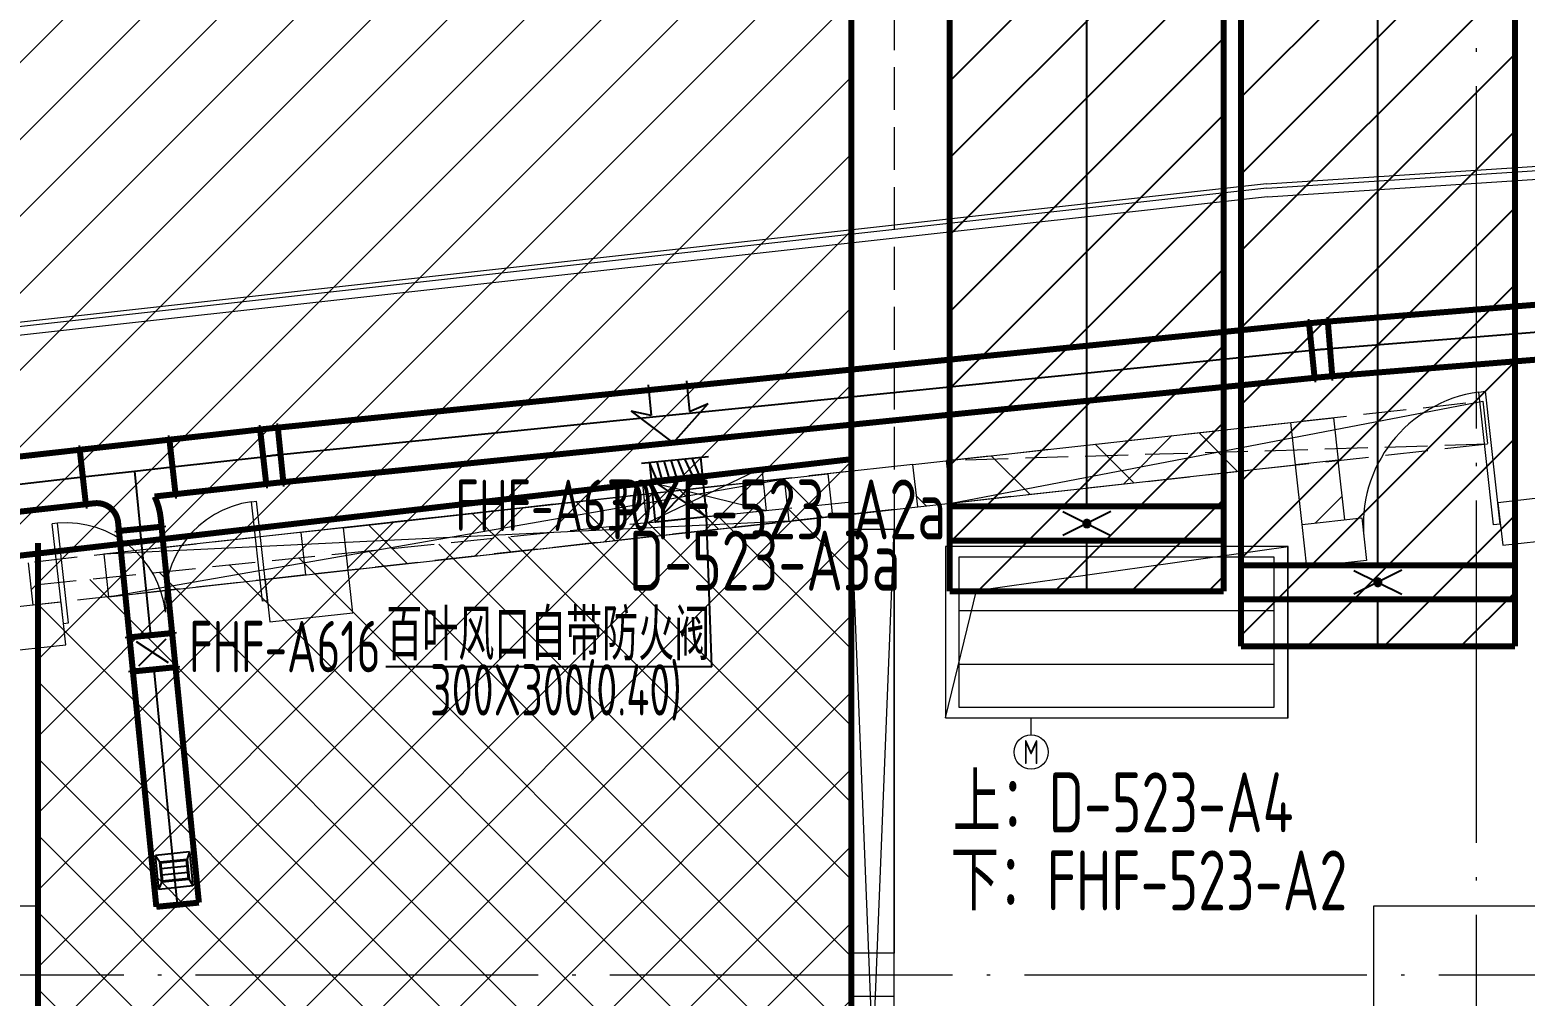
# Model space of a CAD drawing. Extents: x 4 to 13611208, y -605838 to 574722.
# Drawn here: x 13265950 to 13274682, y -9085 to -3443 of the extents above; entities that cross this region are included whole.
import ezdxf
from ezdxf.enums import TextEntityAlignment as Align

# ---------------------------------------------------------------- set-up
doc = ezdxf.new("R2010")
doc.units = 0
doc.header["$LTSCALE"] = 1000
doc.header["$MEASUREMENT"] = 0
for name, pattern in [('CENTER2', [28.575000000000003, 19.05, -3.175, 3.175, -3.175]), ('DASH', [0.35, 0.25, -0.1]), ('DOTE', [2.4200000000000004, 2, -0.2, 0.02, -0.2])]:
    doc.linetypes.add(name, pattern=pattern)
for name, color, linetype in [('DUCT-D-P中心线', 5, 'CENTER2'), ('DUCT-D-P管', 6, 'Continuous'), ('DUCT-D-P管端线', 2, 'Continuous'), ('DUCT-D-P阀门', 7, 'Continuous'), ('DUCT-X-P中心线', 5, 'CENTER2'), ('DUCT-X-P标注', 7, 'Continuous'), ('DUCT-X-P法兰', 2, 'Continuous'), ('DUCT-X-P管', 31, 'Continuous'), ('DUCT-X-P管端线', 2, 'Continuous'), ('DUCT-X-P阀门', 7, 'Continuous'), ('DUCT-X-P风口', 7, 'Continuous'), ('DUCT-X-S标注', 7, 'Continuous'), ('DUCT-X-S风口', 7, 'Continuous'), ('SDF-标注', 7, 'Continuous')]:
    doc.layers.add(name, color=color, linetype=linetype)
for name, color, linetype, lineweight in [('SDF-风管', 3, 'Continuous', 20), ('SDF-风阀', 51, 'Continuous', 5), ('建筑底图', 8, 'Continuous', 13)]:
    doc.layers.add(name, color=color, linetype=linetype, lineweight=lineweight)
doc.styles.add('67', font='gbenor.shx', dxfattribs={"width": 0.7, "bigfont": 'hztxt.shx'})
doc.styles.add('du', font='gbenor.shx', dxfattribs={"width": 0.8, "bigfont": 'hztxt.shx'})
doc.styles.get("Standard").update_dxf_attribs({"font": 'gbenor.shx', "bigfont": 'gbcbig.shx'})
doc.styles.add('晓游', font='gbenor.shx', dxfattribs={"width": 0.8, "bigfont": 'hztxt.shx'})
pattern_1 = [(45, (0, 0), (-336.7596045400932, 336.7596045400933), []), (135, (0, 0), (-336.7596045400933, -336.7596045400932), [])]

# ---------------------------------------------------------------- blocks, each defined once
blk = doc.blocks.new('$DorLib2D$00000001')
for p, q in [((0.45, 0.975), (0.5000000000000002, 0.975)), ((0.45, 0), (0.45, 0.975)), ((0.5, 0), (0.5, 0.975)), ((0.5, 0), (0.45, 0))]:
    blk.add_line(p, q)
at = {"lineweight": 13}
blk.add_arc((0.475, 0), 0.975, 91.46928358135379, 180, dxfattribs=at)
blk = doc.blocks.new('_FZH')
blk.add_lwpolyline([(-0.5, -0.5), (0.5, -0.5), (0.5000000000000001, 0.5), (-0.4999999999999999, 0.5)], close=True)
blk = doc.blocks.new('$DorLib2D$00000002')
for p, q in [((-0.5, -5.684341886080802e-17), (-0.5000000000000007, 0.4875)), ((-0.4750000000000007, 0.4875), (-0.5000000000000007, 0.4875)), ((-0.475, -2.842170943040401e-17), (-0.4750000000000007, 0.4875)), ((0.475, -2.842170943040401e-17), (0.4750000000000007, 0.4875)), ((0.4750000000000007, 0.4875), (0.5000000000000007, 0.4875)), ((0.5, -5.684341886080802e-17), (0.5000000000000007, 0.4875)), ((-0.5, -5.684341886080802e-17), (-0.475, -2.842170943040401e-17)), ((0.5, -5.684341886080802e-17), (0.475, -2.842170943040401e-17))]:
    blk.add_line(p, q)
at = {"lineweight": 13}
for centre, start, end in [((-0.4875, -4.263256414560601e-17), 0, 88.53071641864632), ((0.4875, -4.263256414560601e-17), 91.4692835813537, 180)]:
    blk.add_arc(centre, 0.4875, start, end, dxfattribs=at)
blk = doc.blocks.new('排热风口')
for points in [[(0, 0), (800, 0), (800, 1250), (0, 1250)], [(50, 49), (750, 49), (750, 1199), (50, 1199)]]:
    blk.add_lwpolyline(points, close=True)
for points in [[(300, 1198), (300, 50)], [(550, 1198), (550, 50)]]:
    blk.add_lwpolyline(points)
blk = doc.blocks.new('M')
blk.add_line((0, -100), (0, 0))
blk.add_circle((0, -200), 100)
at = {"width": 0.8}
blk.add_text('M', height=140, dxfattribs=at).set_placement((0, -200), align=Align.MIDDLE)
blk = doc.blocks.new('$风口$00000149')
for p, q in [((99.99999999999636, 262), (100, -262)), ((407.9851033703562, 301.4002913238255), (199.6359564907216, 0)), ((372.5019101594007, 150), (407.9851033703562, 301.4002913238255)), ((0, -200.1745158910708), (0, 200.1745158910708)), ((0, 157.8206576098055), (99.99999999999636, 200.1745158910708)), ((100, 200.1745158910708), (0, 200.1745158910744)), ((0, 117.5771128083652), (99.99999999999636, 140.0305963533392)), ((552.1201320864639, 150), (372.5019101594007, 150)), ((0, 58.40819668703261), (100, 84.8240570674825)), ((-7.275957614183426e-12, 2.834382566841668), (99.99999999999272, 30.57104263107976)), ((199.6359564907216, 0), (407.9851033703562, -301.4002913238255)), ((0, -61.07829023446175), (99.99999999999636, -22.77527713169547)), ((0, -123.3638043288192), (100, -77.81317185563967)), ((100, -132.2617127367375), (0, -174.017137729641)), ((552.1201320864639, -150), (372.5019101594007, -150)), ((372.5019101594007, -150), (407.9851033703562, -301.4002913238255)), ((100, -200.1745158910708), (-3.637978807091713e-12, -200.1745158910708))]:
    blk.add_line(p, q)
blk = doc.blocks.new('$风口$00000108')
for p, q in [((-250, 135), (-190, 75)), ((-250, -135), (-250, 135)), ((250, 135), (200, 75)), ((250, 135), (250, -135)), ((200, 25), (-190, 25)), ((-250, -135), (-190, -75)), ((200, -25), (-190, -25)), ((200, -75), (250, -135)), ((250, -135), (-250, -135))]:
    blk.add_line(p, q)
at = {"linetype": 'Continuous'}
blk.add_line((250, 135), (-250, 135), dxfattribs=at)
at = {"lineweight": 40}
for p, q in [((-190, 75), (200, 75)), ((-190, -75), (-190, 75)), ((200, 75), (200, -75)), ((-190, -75), (200, -75))]:
    blk.add_line(p, q, dxfattribs=at)

msp = doc.modelspace()

# ---------------------------------------------------------------- hatches: boundary and pattern name
at = {"layer": 'DUCT-D-P管'}
h = msp.add_hatch(dxfattribs=at)
h.set_pattern_fill('ANSI31', color=8, scale=200)
h.set_pattern_definition([(45, (0, 0), (-224.5064030267288, 224.5064030267288), [])])
h.paths.add_polyline_path([(13271322.06678118, -2710.260509724225), (13272922.06678118, -2710.260509724225), (13272922.06678118, -6720.730508295819), (13271322.06678118, -6720.730508295819)])
h.paths.add_polyline_path([(13273022.06678116, -2710.260509725046), (13274622.06678116, -2710.260509731371), (13274622.06678116, -7042.409589836374), (13273022.06678116, -7042.409589836374)])
at = {"layer": '建筑底图', "linetype": 'DASH'}
h = msp.add_hatch(dxfattribs=at)
h.set_pattern_fill('ANSI31', color=8, scale=200, style=0)
h.set_pattern_definition([(45, (793255.255710341, 9.353971108794212e-08), (-224.5064030267288, 224.5064030267288), [])])
h.paths.add_polyline_path([(13270747.36623123, -6210.77356726845), (13270747.36620549, -2810.260509420012), (13239647.36620495, -2810.260509420012), (13239647.36620495, -16110.25936184003), (13265397.36620495, -16110.25936184003), (13265419.45251075, -12264.300631575), (13256331.94441481, -11254.57748299889), (13256309.85810902, -8560.259810726682), (13256497.36620496, -8560.259810726682), (13256497.36620496, -7690.546939899446)])
h = msp.add_hatch(dxfattribs=at)
h.set_pattern_fill('ANSI31', color=8, scale=200, style=0)
h.set_pattern_definition([(45, (793255.255710341, 9.354334906674922e-08), (-224.5064030267288, 224.5064030267288), [])])
h.paths.add_polyline_path([(13270747.36623123, -6210.773567268461), (13270747.36620549, -2810.260509420008), (13239647.36620495, -2810.260509420008), (13239647.36620495, -16110.25936184002), (13265397.36620495, -16110.25936184002), (13265419.45251075, -12264.30063157497), (13256331.94441481, -11254.57748299886), (13256309.85810902, -8560.259810726679), (13256497.36620496, -8560.259810726679), (13256497.36620496, -7690.546939899421)])
at = {"layer": '建筑底图'}
h = msp.add_hatch(dxfattribs=at)
h.set_pattern_fill('ANSI37', color=8, scale=300, style=0)
h.set_pattern_definition(pattern_1)
h.paths.add_polyline_path([(13273341.69540356, -5983.350320593448), (13273314.08752276, -5734.879386860123), (13271107.03319832, -5980.107638658682), (13271134.64107911, -6228.578572406323)])
h = msp.add_hatch(dxfattribs=at)
h.set_pattern_fill('ANSI37', color=8, scale=300, style=0)
h.set_pattern_definition(pattern_1)
h.paths.add_polyline_path([(13273590.16633732, -5955.742439804493), (13273341.69540354, -5983.350320610414), (13273380.34643671, -6331.209627914533), (13273628.81737044, -6303.60174705746)])
h = msp.add_hatch(dxfattribs=at)
h.set_pattern_fill('ANSI37', color=8, scale=300, style=0)
h.set_pattern_definition(pattern_1)
h.paths.add_polyline_path([(13270637.69921156, -6283.794334007902), (13270610.09133076, -6035.323400262429), (13267780.5706965, -6349.714573551852), (13267808.17857729, -6598.185507296223)])
at = {"layer": '建筑底图', "linetype": 'DASH'}
h = msp.add_hatch(dxfattribs=at)
h.set_pattern_fill('ANSI37', color=8, scale=200, style=0)
h.set_pattern_definition([(45, (793255.255710341, 9.353971108794212e-08), (-224.5064030267288, 224.5064030267288), []), (135, (793255.255710341, 9.353971108794212e-08), (-224.5064030267288, -224.5064030267288), [])])
h.paths.add_polyline_path([(13265997.36620496, -6682.492846272362), (13265997.36620496, -12127.28248505347), (13270747.36620436, -12655.06027677259), (13270747.36620436, -6200.927389650198)])
h = msp.add_hatch(dxfattribs=at)
h.set_pattern_fill('ANSI37', color=8, scale=200, style=0)
h.set_pattern_definition([(45, (793255.255710341, 9.354334906674922e-08), (-224.5064030267288, 224.5064030267288), []), (135, (793255.255710341, 9.354334906674922e-08), (-224.5064030267288, -224.5064030267288), [])])
h.paths.add_polyline_path([(13265997.36620496, -6682.49284627238), (13265997.36620496, -12127.28248505346), (13270747.36620436, -12655.06027677261), (13270747.36620436, -6200.927389650195)])

# ---------------------------------------------------------------- linework, layer by layer
at = {"layer": 'DUCT-D-P中心线'}
for p, q in [((13272122.06678118, -6225.75738816131), (13272122.06678118, -2710.260509724225)), ((13273822.06678116, -6568.84677621741), (13273822.06678116, -2710.260509730985)), ((13272122.06678118, -6720.730508295819), (13272122.06678118, -6425.757388161308)), ((13273822.06678116, -7042.409589836374), (13273822.06678116, -6768.846776217408))]:
    msp.add_line(p, q, dxfattribs=at)
at = {"layer": 'DUCT-D-P管', "const_width": 35}
for points in [[(13271322.06678118, -2710.260509724225), (13271322.06678118, -6225.75738816131)], [(13272922.06678118, -6225.75738816131), (13272922.06678118, -2710.260509724225)], [(13273022.06678116, -2710.260509730599), (13273022.06678116, -6568.846776217023)], [(13274622.06678116, -6568.846776217796), (13274622.06678116, -2710.260509731371)], [(13271322.06678118, -6425.757388161309), (13271322.06678118, -6225.757388161309)], [(13271322.06678118, -6225.75738816131), (13272922.06678118, -6225.75738816131)], [(13272922.06678118, -6225.757388161309), (13272922.06678118, -6425.757388161309)], [(13272922.06678118, -6425.757388161308), (13271322.06678118, -6425.757388161308)], [(13271322.06678118, -6425.757388161308), (13271322.06678118, -6720.730508295819)], [(13272922.06678118, -6720.730508295819), (13272922.06678118, -6425.757388161308)], [(13273022.06678116, -6768.846776217031), (13273022.06678116, -6568.846776217031)], [(13273022.06678116, -6568.846776217023), (13274622.06678116, -6568.846776217796)], [(13274622.06678116, -6568.846776217786), (13274622.06678116, -6768.846776217786)], [(13271322.06678118, -6720.730508295819), (13272922.06678118, -6720.730508295819)], [(13274622.06678116, -6768.846776217408), (13273022.06678116, -6768.846776217408)], [(13273022.06678116, -6768.846776217408), (13273022.06678116, -7042.409589836374)], [(13274622.06678116, -7042.409589836374), (13274622.06678116, -6768.846776217408)], [(13273022.06678116, -7042.409589836374), (13274622.06678116, -7042.409589836374)]]:
    msp.add_lwpolyline(points, dxfattribs=at)
at = {"layer": 'DUCT-D-P管端线'}
for p, q in [((13271322.06678118, -6225.757388161309), (13272922.06678118, -6225.757388161309)), ((13271322.06678118, -6425.757388161309), (13272922.06678118, -6425.757388161309)), ((13273022.06678116, -6568.846776217031), (13274622.06678116, -6568.846776217786)), ((13273022.06678116, -6768.846776217031), (13274622.06678116, -6768.846776217786))]:
    msp.add_line(p, q, dxfattribs=at)
at = {"layer": 'DUCT-D-P阀门'}
for p, q in [((13271982.06678118, -6255.757388161309), (13272262.06678118, -6395.757388161309)), ((13272262.02741832, -6255.678717722371), (13271982.10614404, -6395.836058600246)), ((13272100.75443694, -6319.693503414901), (13272100.00308421, -6323.712885553357)), ((13272100.00308421, -6323.712885553357), (13272100.00308421, -6327.801890776014)), ((13272100.00308421, -6327.801890776014), (13272100.75443694, -6331.821272914239)), ((13272102.231556, -6315.880619598657), (13272100.75443694, -6319.693503414901)), ((13272100.75443694, -6331.821272914239), (13272102.231556, -6335.634156730031)), ((13272104.38413987, -6312.404077289936), (13272102.231556, -6315.880619598657)), ((13272102.231556, -6335.634156730031), (13272104.38413987, -6339.110699038093)), ((13272107.13888487, -6309.382265967409), (13272104.38413987, -6312.404077289936)), ((13272104.38413987, -6339.110699038093), (13272107.13888487, -6342.132510359777)), ((13272107.48362168, -6322.219551948358), (13272107.07761847, -6325.043366339488)), ((13272107.07761847, -6325.043366339488), (13272107.21336265, -6327.892987339624)), ((13272110.40198148, -6306.9180897914), (13272107.13888487, -6309.382265967409)), ((13272107.13888487, -6342.132510359777), (13272110.40198148, -6344.596686534787)), ((13272107.21336265, -6327.892987339624), (13272107.88594807, -6330.665422221206)), ((13272108.41669828, -6319.523604175707), (13272107.48362168, -6322.219551948358)), ((13272107.88594807, -6330.665422221206), (13272109.07106575, -6333.260467964105)), ((13272109.84312444, -6317.052961598261), (13272108.41669828, -6319.523604175707)), ((13272109.07106575, -6333.260467964105), (13272110.72588245, -6335.584332853848)), ((13272111.7113454, -6314.896919675966), (13272109.84312444, -6317.052961598261)), ((13272114.06230886, -6305.095463326131), (13272110.40198148, -6306.9180897914)), ((13272110.40198148, -6344.596686534787), (13272114.06230886, -6346.419312998937)), ((13272110.72588245, -6335.584332853848), (13272112.79058877, -6337.553026358548)), ((13272111.63702319, -6323.227156249966), (13272111.34665297, -6325.246725515187)), ((13272111.34665297, -6325.246725515187), (13272111.44373611, -6327.284751458957)), ((13272111.44373611, -6327.284751458957), (13272111.92476378, -6329.267574513643)), ((13272112.30435204, -6321.299036158477), (13272111.63702319, -6323.227156249966)), ((13272113.95383879, -6313.133403381406), (13272111.7113454, -6314.896919675966)), ((13272111.92476378, -6329.267574513643), (13272112.77235038, -6331.123530287855)), ((13272113.32452052, -6319.532052524492), (13272112.30435204, -6321.299036158477)), ((13272112.77235038, -6331.123530287855), (13272113.95586193, -6332.785539704267)), ((13272112.79058877, -6337.553026358548), (13272115.19056086, -6339.095394765563)), ((13272114.66065707, -6317.990068740376), (13272113.32452052, -6319.532052524492)), ((13272116.48955505, -6311.826150788263), (13272113.95383879, -6313.133403381406)), ((13272113.95586193, -6332.785539704267), (13272115.43252323, -6334.193533412245)), ((13272117.99521893, -6303.976453929876), (13272114.06230886, -6305.095463326131)), ((13272114.06230886, -6346.419312998937), (13272117.99521893, -6347.538322393988)), ((13272116.26447025, -6316.728816117687), (13272114.66065707, -6317.990068740376)), ((13272115.19056086, -6339.095394765563), (13272117.83905747, -6340.155692862064)), ((13272115.43252323, -6334.193533412245), (13272117.1489639, -6335.296622850693)), ((13272118.07799406, -6315.793879612368), (13272116.26447025, -6316.728816117687)), ((13272119.2268468, -6311.022409411267), (13272116.48955505, -6311.826150788263)), ((13272117.1489639, -6335.296622850693), (13272119.0431473, -6336.054939493233)), ((13272117.83905747, -6340.155692862064), (13272120.64035502, -6340.695598712263)), ((13272122.06678118, -6303.599168125522), (13272117.99521893, -6303.976453929876)), ((13272117.99521893, -6347.538322393988), (13272122.06678118, -6347.915608197097)), ((13272120.03568303, -6315.219050265676), (13272118.07799406, -6315.793879612368)), ((13272119.0431473, -6336.054939493233), (13272121.0466127, -6336.441075800629)), ((13272122.06678118, -6310.751228557911), (13272119.2268468, -6311.022409411267)), ((13272122.06678118, -6315.025103907904), (13272120.03568303, -6315.219050265676)), ((13272120.64035502, -6340.695598712263), (13272123.49320734, -6340.695598712022)), ((13272121.0466127, -6336.441075800629), (13272123.08694966, -6336.441075800663)), ((13272126.13834343, -6303.97645392863), (13272122.06678118, -6303.599168125522)), ((13272124.90671556, -6311.022409410788), (13272122.06678118, -6310.751228557911)), ((13272124.09787933, -6315.219050265745), (13272122.06678118, -6315.025103907904)), ((13272122.06678118, -6347.915608197097), (13272126.13834343, -6347.538322392742)), ((13272123.08694966, -6336.441075800663), (13272125.09041507, -6336.054939493335)), ((13272123.49320734, -6340.695598712022), (13272126.2945049, -6340.15569286135)), ((13272126.0555683, -6315.793879612502), (13272124.09787933, -6315.219050265745)), ((13272127.64400731, -6311.826150787322), (13272124.90671556, -6311.022409410788)), ((13272125.09041507, -6336.054939493335), (13272126.98459847, -6335.296622850859)), ((13272127.86909211, -6316.728816117881), (13272126.0555683, -6315.793879612502)), ((13272130.07125351, -6305.095463323681), (13272126.13834343, -6303.97645392863)), ((13272126.13834343, -6347.538322392742), (13272130.07125351, -6346.419312996487)), ((13272126.2945049, -6340.15569286135), (13272128.9430015, -6339.095394764402)), ((13272126.98459847, -6335.296622850859), (13272128.70103914, -6334.193533412468)), ((13272130.17972358, -6313.133403380037), (13272127.64400731, -6311.826150787322)), ((13272129.47290529, -6317.990068740625), (13272127.86909211, -6316.728816117881)), ((13272128.70103914, -6334.193533412468), (13272130.17770044, -6332.78553970454)), ((13272128.9430015, -6339.095394764402), (13272131.34297359, -6337.553026356981)), ((13272130.80904184, -6319.532052524786), (13272129.47290529, -6317.990068740625)), ((13272133.73158088, -6306.91808978783), (13272130.07125351, -6305.095463323681)), ((13272130.07125351, -6346.419312996487), (13272133.73158088, -6344.596686531218)), ((13272130.17770044, -6332.78553970454), (13272131.36121199, -6331.123530288168)), ((13272132.42221697, -6314.896919674218), (13272130.17972358, -6313.133403380037)), ((13272131.82921032, -6321.299036158805), (13272130.80904184, -6319.532052524786)), ((13272131.34297359, -6337.553026356981), (13272133.40767992, -6335.584332851933)), ((13272131.36121199, -6331.123530288168), (13272132.20879859, -6329.267574513984)), ((13272132.49653917, -6323.227156250317), (13272131.82921032, -6321.299036158805)), ((13272132.20879859, -6329.267574513984), (13272132.68982626, -6327.284751459314)), ((13272134.29043793, -6317.052961596198), (13272132.42221697, -6314.896919674218)), ((13272132.7869094, -6325.246725515547), (13272132.49653917, -6323.227156250317)), ((13272132.68982626, -6327.284751459314), (13272132.7869094, -6325.246725515547)), ((13272133.40767992, -6335.584332851933), (13272135.06249661, -6333.260467961911)), ((13272136.99467749, -6309.38226596284), (13272133.73158088, -6306.91808978783)), ((13272133.73158088, -6344.596686531218), (13272136.99467749, -6342.132510355209)), ((13272135.71686408, -6319.523604173402), (13272134.29043793, -6317.052961596198)), ((13272135.06249661, -6333.260467961911), (13272136.24761429, -6330.665422218811)), ((13272136.64994068, -6322.219551945896), (13272135.71686408, -6319.523604173402)), ((13272136.24761429, -6330.665422218811), (13272136.92019972, -6327.892987337115)), ((13272137.0559439, -6325.043366336957), (13272136.64994068, -6322.219551945896)), ((13272136.92019972, -6327.892987337115), (13272137.0559439, -6325.043366336957)), ((13272139.7494225, -6312.404077284525), (13272136.99467749, -6309.38226596284)), ((13272136.99467749, -6342.132510355209), (13272139.7494225, -6339.110699032682)), ((13272141.90200636, -6315.880619592587), (13272139.7494225, -6312.404077284525)), ((13272139.7494225, -6339.110699032682), (13272141.90200636, -6335.634156723961)), ((13272143.37912542, -6319.693503408379), (13272141.90200636, -6315.880619592587)), ((13272141.90200636, -6335.634156723961), (13272143.37912542, -6331.821272907717)), ((13272144.13047816, -6323.712885546604), (13272143.37912542, -6319.693503408379)), ((13272143.37912542, -6331.821272907717), (13272144.13047816, -6327.801890769261)), ((13272144.13047816, -6327.801890769261), (13272144.13047816, -6323.712885546604)), ((13273682.06678116, -6598.846776217342), (13273962.06678116, -6738.846776217475)), ((13273962.0274183, -6598.768105778537), (13273682.10614402, -6738.925446656281)), ((13273800.75443692, -6662.782891470991), (13273800.00308419, -6666.802273609445)), ((13273800.00308419, -6666.802273609445), (13273800.00308419, -6670.891278832103)), ((13273800.00308419, -6670.891278832103), (13273800.75443692, -6674.910660970329)), ((13273802.23155598, -6658.970007654748), (13273800.75443692, -6662.782891470991)), ((13273800.75443692, -6674.910660970329), (13273802.23155598, -6678.723544786121)), ((13273804.38413985, -6655.493465346028), (13273802.23155598, -6658.970007654748)), ((13273802.23155598, -6678.723544786121), (13273804.38413985, -6682.200087094185)), ((13273807.13888485, -6652.471654023501), (13273804.38413985, -6655.493465346028)), ((13273804.38413985, -6682.200087094185), (13273807.13888485, -6685.22189841587)), ((13273807.48362166, -6665.308940004452), (13273807.07761845, -6668.132754395581)), ((13273807.07761845, -6668.132754395581), (13273807.21336262, -6670.982375395717)), ((13273810.40198146, -6650.007477847495), (13273807.13888485, -6652.471654023501)), ((13273807.13888485, -6685.22189841587), (13273810.40198146, -6687.686074590882)), ((13273807.21336262, -6670.982375395717), (13273807.88594805, -6673.754810277299)), ((13273808.41669826, -6662.612992231801), (13273807.48362166, -6665.308940004452)), ((13273807.88594805, -6673.754810277299), (13273809.07106573, -6676.3498560202)), ((13273809.84312442, -6660.142349654356), (13273808.41669826, -6662.612992231801)), ((13273809.07106573, -6676.3498560202), (13273810.72588243, -6678.673720909943)), ((13273811.71134538, -6657.986307732062), (13273809.84312442, -6660.142349654356)), ((13273814.06230884, -6648.184851382227), (13273810.40198146, -6650.007477847495)), ((13273810.40198146, -6687.686074590882), (13273814.06230884, -6689.508701055032)), ((13273810.72588243, -6678.673720909943), (13273812.79058875, -6680.642414414643)), ((13273811.63702317, -6666.316544306062), (13273811.34665295, -6668.336113571281)), ((13273811.34665295, -6668.336113571281), (13273811.44373609, -6670.374139515051)), ((13273811.44373609, -6670.374139515051), (13273811.92476376, -6672.356962569738)), ((13273812.30435202, -6664.388424214572), (13273811.63702317, -6666.316544306062)), ((13273813.95383877, -6656.222791437503), (13273811.71134538, -6657.986307732062)), ((13273811.92476376, -6672.356962569738), (13273812.77235036, -6674.21291834395)), ((13273813.3245205, -6662.621440580589), (13273812.30435202, -6664.388424214572)), ((13273812.77235036, -6674.21291834395), (13273813.95586191, -6675.874927760363)), ((13273812.79058875, -6680.642414414643), (13273815.19056084, -6682.184782821661)), ((13273814.66065705, -6661.079456796473), (13273813.3245205, -6662.621440580589)), ((13273816.48955503, -6654.915538844361), (13273813.95383877, -6656.222791437503)), ((13273813.95586191, -6675.874927760363), (13273815.43252321, -6677.282921468342)), ((13273817.99521891, -6647.065841985974), (13273814.06230884, -6648.184851382227)), ((13273814.06230884, -6689.508701055032), (13273817.99521891, -6690.627710450086)), ((13273816.26447023, -6659.818204173784), (13273814.66065705, -6661.079456796473)), ((13273815.19056084, -6682.184782821661), (13273817.83905745, -6683.245080918162)), ((13273815.43252321, -6677.282921468342), (13273817.14896388, -6678.386010906791)), ((13273818.07799404, -6658.883267668466), (13273816.26447023, -6659.818204173784)), ((13273819.22684678, -6654.111797467366), (13273816.48955503, -6654.915538844361)), ((13273817.14896388, -6678.386010906791), (13273819.04314728, -6679.144327549331)), ((13273817.83905745, -6683.245080918162), (13273820.640355, -6683.784986768362)), ((13273822.06678116, -6646.688556181622), (13273817.99521891, -6647.065841985974)), ((13273817.99521891, -6690.627710450086), (13273822.06678116, -6691.004996253196)), ((13273820.03568301, -6658.308438321775), (13273818.07799404, -6658.883267668466)), ((13273819.04314728, -6679.144327549331), (13273821.04661268, -6679.530463856729)), ((13273822.06678116, -6653.84061661401), (13273819.22684678, -6654.111797467366)), ((13273822.06678116, -6658.114491964005), (13273820.03568301, -6658.308438321775)), ((13273820.640355, -6683.784986768362), (13273823.49320732, -6683.784986768123)), ((13273821.04661268, -6679.530463856729), (13273823.08694964, -6679.530463856764)), ((13273826.13834341, -6647.065841984731), (13273822.06678116, -6646.688556181622)), ((13273824.90671554, -6654.111797466889), (13273822.06678116, -6653.84061661401)), ((13273824.09787931, -6658.308438321846), (13273822.06678116, -6658.114491964004)), ((13273822.06678116, -6691.004996253196), (13273826.13834341, -6690.627710448844)), ((13273823.08694964, -6679.530463856764), (13273825.09041505, -6679.144327549436)), ((13273823.49320732, -6683.784986768123), (13273826.29450488, -6683.245080917452)), ((13273826.05556828, -6658.883267668603), (13273824.09787931, -6658.308438321846)), ((13273827.64400729, -6654.915538843424), (13273824.90671554, -6654.111797466889)), ((13273825.09041505, -6679.144327549436), (13273826.98459844, -6678.38601090696)), ((13273827.86909209, -6659.818204173984), (13273826.05556828, -6658.883267668603)), ((13273830.07125349, -6648.184851379785), (13273826.13834341, -6647.065841984731)), ((13273826.13834341, -6690.627710448844), (13273830.07125349, -6689.50870105259)), ((13273826.29450488, -6683.245080917452), (13273828.94300148, -6682.184782820505)), ((13273826.98459844, -6678.38601090696), (13273828.70103911, -6677.282921468571)), ((13273830.17972356, -6656.22279143614), (13273827.64400729, -6654.915538843424)), ((13273829.47290527, -6661.079456796729), (13273827.86909209, -6659.818204173984)), ((13273828.70103911, -6677.282921468571), (13273830.17770042, -6675.874927760643)), ((13273828.94300148, -6682.184782820505), (13273831.34297357, -6680.642414413085)), ((13273830.80904182, -6662.621440580891), (13273829.47290527, -6661.079456796729)), ((13273833.73158086, -6650.007477843936), (13273830.07125349, -6648.184851379785)), ((13273830.07125349, -6689.50870105259), (13273833.73158086, -6687.686074587323)), ((13273830.17770042, -6675.874927760643), (13273831.36121196, -6674.212918344271)), ((13273832.42221695, -6657.986307730323), (13273830.17972356, -6656.22279143614)), ((13273831.8292103, -6664.38842421491), (13273830.80904182, -6662.621440580891)), ((13273831.34297357, -6680.642414413085), (13273833.40767989, -6678.673720908037)), ((13273831.36121196, -6674.212918344271), (13273832.20879857, -6672.356962570088)), ((13273832.49653915, -6666.316544306422), (13273831.8292103, -6664.38842421491)), ((13273832.20879857, -6672.356962570088), (13273832.68982624, -6670.374139515418)), ((13273834.29043791, -6660.142349652303), (13273832.42221695, -6657.986307730323)), ((13273832.78690938, -6668.336113571652), (13273832.49653915, -6666.316544306422)), ((13273832.68982624, -6670.374139515418), (13273832.78690938, -6668.336113571652)), ((13273833.40767989, -6678.673720908037), (13273835.06249659, -6676.349856018016)), ((13273836.99467747, -6652.471654018947), (13273833.73158086, -6650.007477843936)), ((13273833.73158086, -6687.686074587323), (13273836.99467747, -6685.221898411316)), ((13273835.71686406, -6662.612992229509), (13273834.29043791, -6660.142349652303)), ((13273835.06249659, -6676.349856018016), (13273836.24761427, -6673.754810274917)), ((13273836.64994066, -6665.308940002002), (13273835.71686406, -6662.612992229509)), ((13273836.24761427, -6673.754810274917), (13273836.9201997, -6670.982375393222)), ((13273837.05594388, -6668.132754393063), (13273836.64994066, -6665.308940002002)), ((13273836.9201997, -6670.982375393222), (13273837.05594388, -6668.132754393063)), ((13273839.74942248, -6655.493465340633), (13273836.99467747, -6652.471654018947)), ((13273836.99467747, -6685.221898411316), (13273839.74942248, -6682.20008708879)), ((13273841.90200634, -6658.970007648696), (13273839.74942248, -6655.493465340633)), ((13273839.74942248, -6682.20008708879), (13273841.90200634, -6678.723544780069)), ((13273843.3791254, -6662.782891464489), (13273841.90200634, -6658.970007648696)), ((13273841.90200634, -6678.723544780069), (13273843.3791254, -6674.910660963827)), ((13273844.13047814, -6666.802273602714), (13273843.3791254, -6662.782891464489)), ((13273843.3791254, -6674.910660963827), (13273844.13047814, -6670.891278825372)), ((13273844.13047814, -6670.891278825372), (13273844.13047814, -6666.802273602714))]:
    msp.add_line(p, q, dxfattribs=at)
at = {"layer": 'DUCT-X-P中心线'}
for p, q in [((13275292.00254706, -5163.853806937052), (13273542.69730985, -5305.490367536022)), ((13273436.32986379, -5315.176332511053), (13267413.66988961, -5924.51201774224)), ((13273436.52884797, -5315.156200516139), (13273436.62834006, -5315.146134518681)), ((13273542.3982884, -5305.51457850229), (13273542.49796222, -5305.5065081802)), ((13266782.40975523, -5994.86078433955), (13267312.08208439, -5935.356929671834)), ((13267312.28083417, -5935.334601947643), (13267312.38020905, -5935.323438085547)), ((13267413.37141335, -5924.542215734612), (13267413.47090543, -5924.532149737155)), ((13266258.87803657, -6053.674797429594), (13266560.63555897, -6019.77509233031)), ((13266560.63555897, -6019.77509233031), (13266782.21100545, -5994.883112063741)), ((13266560.63555897, -6019.77509233031), (13266594.10320445, -6356.327241038039)), ((13263321.54396836, -6383.657486500703), (13266258.67928679, -6053.697125153785)), ((13266655.88156332, -6977.573197262423), (13266594.12299537, -6356.526259427779)), ((13266812.41270367, -8551.657387173327), (13266675.71206594, -7176.989623782221))]:
    msp.add_line(p, q, dxfattribs=at)
for centre, radius, start, end in [((13273970.12193706, -10588.18464328694), 5299.957597283006, 94.62898802768252, 95.77717600350375), ((13268339.33001426, -15076.69584623304), 9198.87576863913, 95.77717600289513, 96.40978351431379)]:
    msp.add_arc(centre, radius, start, end, dxfattribs=at)
at = {"layer": 'DUCT-X-P法兰'}
for p, q in [((13273417.80726064, -5131.105902587098), (13273455.05145113, -5499.226630440093)), ((13273557.52773185, -5489.895000296088), (13273527.66754022, -5121.101875420134)), ((13267291.5283145, -5751.502224692572), (13267332.83460407, -6119.189306926905)), ((13267432.19249277, -6108.582447666195), (13267394.94830228, -5740.4617198132)), ((13266802.96352512, -6178.715489318813), (13266761.65723556, -5811.028407084479)), ((13266238.1255169, -5869.842420174523), (13266279.43180646, -6237.529502408856)), ((13266444.84930765, -6371.269941248794), (13266743.37689217, -6341.583559217025)), ((13266805.15525104, -6962.829515441343), (13266506.62766652, -6992.515897473244)), ((13266824.96596274, -7162.046923571401), (13266526.43837821, -7191.733305603302))]:
    msp.add_line(p, q, dxfattribs=at)
at = {"layer": 'DUCT-X-P法兰', "color": 18, "true_color": 0x000000}
for p in [(13273436.32986379, -5315.176332511053, 3100), (13273436.52884797, -5315.156200516139, 3100), (13273542.49796222, -5305.5065081802, 3100), (13273542.69730985, -5305.490367536022, 3100), (13267312.08208439, -5935.356929671834, 3100), (13267312.28083417, -5935.334601947643, 3100), (13267413.47090543, -5924.532149737155, 3100), (13267413.66988961, -5924.51201774224, 3100), (13266782.21100545, -5994.883112063741, 3100), (13266782.40975523, -5994.86078433955, 3100), (13266258.67928679, -6053.697125153785, 3100), (13266258.87803657, -6053.674797429594, 3100), (13266594.10320445, -6356.327241038039, 3100), (13266594.12299537, -6356.526259427779, 3100), (13266655.88156332, -6977.573197262423, 3100), (13266655.90135424, -6977.772215652163, 3100), (13266675.69227501, -7176.790605392482, 3100), (13266675.71206594, -7176.989623782221, 3100)]:
    msp.add_point(p, dxfattribs=at)
at = {"layer": 'DUCT-X-P管', "const_width": 35}
for points in [[(13275279.09003172, -5004.375698886091), (13273529.78479451, -5146.012259485061)], [(13273420.22426786, -5155.988990741397), (13267397.56429368, -5765.324675972584)], [(13273452.43545973, -5474.363674280709), (13273420.22426786, -5155.988990741397)], [(13273420.42325204, -5155.968858746507), (13273420.52274413, -5155.95879274905)], [(13273529.48577306, -5146.036470451311), (13273529.58544688, -5146.028400129222)], [(13273529.78479451, -5146.012259485061), (13273555.6098252, -5464.968475586983)], [(13273555.6098252, -5464.968475586983), (13275304.9150624, -5323.331914988013)], [(13267429.77548554, -6083.699359511897), (13273452.43545973, -5474.363674280709)], [(13273452.73393599, -5474.333476288311), (13273452.6344439, -5474.343542285768)], [(13273555.41047756, -5464.984616231179), (13273555.31080374, -5464.992686553268)], [(13267294.21990504, -5776.357110336225), (13266764.54757587, -5835.860965003941)], [(13267329.94426375, -6094.356749007444), (13267294.21990504, -5776.357110336225)], [(13267294.41865481, -5776.334782612045), (13267294.5180297, -5776.32361874995)], [(13267397.26581741, -5765.354873964965), (13267397.3653095, -5765.344807967508)], [(13267397.56429368, -5765.324675972584), (13267429.77548554, -6083.699359511897)], [(13266764.3488261, -5835.883292728127), (13266290.70330076, -5889.093047046143)], [(13266764.54757587, -5835.860965003941), (13266800.27193458, -6153.86060367516)], [(13266240.81710744, -5894.697305818168), (13263303.68178901, -6224.657667165086)], [(13266276.54146615, -6212.696944489402), (13266240.81710744, -5894.697305818168)], [(13266290.70330076, -5889.093047046143), (13266241.01585721, -5894.674978093977)], [(13266800.27193458, -6153.86060367516), (13267329.94426375, -6094.356749007444)], [(13267330.24238841, -6094.323257421145), (13267330.14301352, -6094.334421283241)], [(13267429.57650137, -6083.719491506802), (13267429.47700928, -6083.729557504259)], [(13263339.40614771, -6542.65730583632), (13266276.54146615, -6212.696944489402)], [(13266276.74021592, -6212.674616765211), (13266326.42765946, -6207.092685717754)], [(13266677.77094215, -6167.622472757267), (13266800.07318481, -6153.882931399356)], [(13266718.48969804, -6343.957915552837), (13266713.54196784, -6294.203318116303)], [(13266464.76898067, -6318.941969086761), (13266469.71671086, -6368.69656652324)], [(13266718.50948896, -6344.156933942724), (13266469.73650178, -6368.895584912834)], [(13266469.73650178, -6368.895584912834), (13266531.49506973, -6989.942522747479)], [(13266780.2680569, -6965.203871777368), (13266718.50948896, -6344.156933942724)], [(13266531.49506973, -6989.942522747479), (13266780.2680569, -6965.203871777368)], [(13266551.30578143, -7189.159930877629), (13266531.51486065, -6990.141541137312)], [(13266780.28784783, -6965.402890167016), (13266800.0787686, -7164.421279907333)], [(13266800.09855952, -7164.62029829706), (13266551.32557235, -7189.358949267383)], [(13266936.79919726, -8539.288061688167), (13266800.09855952, -7164.62029829706)], [(13266551.32557235, -7189.358949267383), (13266688.02621008, -8564.026712658488)], [(13266688.02621008, -8564.026712658488), (13266936.79919726, -8539.288061688167)]]:
    msp.add_lwpolyline(points, dxfattribs=at)
at = {"layer": 'DUCT-X-P管', "extrusion": (0, 0, -1), "const_width": 35}
for points in [[(-13273420.52274413, -5155.95879274905, 0.00500995706760155), (-13273529.48577306, -5146.036470451278)], [(-13273452.73393599, -5474.333476288311, 0.005009957065000066), (-13273555.31080374, -5464.992686553281)], [(-13267294.5180297, -5776.32361874995, 0.002760277997143491), (-13267397.26581741, -5765.35487396498)], [(-13267330.24238841, -6094.323257421145, 0.002760277996960414), (-13267429.47700928, -6083.729557504272)], [(-13266326.42765946, -6207.092685717754, 0.4179543727656654), (-13266464.76898067, -6318.941969086809)]]:
    msp.add_lwpolyline(points, format="xyb", dxfattribs=at)
at = {"layer": 'DUCT-X-P管', "const_width": 35}
msp.add_lwpolyline([(13266713.54196784, -6294.203318116303, 0.08837699760889137), (13266677.77094215, -6167.622472757295)], format="xyb", dxfattribs=at)
at = {"layer": 'DUCT-X-P管', "color": 18, "true_color": 0x000000}
for p in [(13273436.52884797, -5315.156200516139, 3100), (13273542.49796222, -5305.5065081802, 3100), (13267312.28083417, -5935.334601947643, 3100), (13267413.47090543, -5924.532149737155, 3100), (13266782.21100545, -5994.883112063741, 3100), (13266258.87803657, -6053.674797429594, 3100), (13266594.10320445, -6356.327241038039, 3100)]:
    msp.add_point(p, dxfattribs=at)
at = {"layer": 'DUCT-X-P管端线'}
for p, q in [((13273529.58544688, -5146.028400129222), (13273555.41047756, -5464.984616231179)), ((13273420.42325204, -5155.968858746507), (13273452.6344439, -5474.343542285768)), ((13266800.07318481, -6153.882931399356), (13266764.3488261, -5835.883292728127)), ((13267294.41865481, -5776.334782612045), (13267330.14301352, -6094.334421283241)), ((13267397.3653095, -5765.344807967508), (13267429.57650137, -6083.719491506802)), ((13266241.01585721, -5894.674978093977), (13266276.74021592, -6212.674616765211)), ((13266469.71671086, -6368.69656652324), (13266718.48969804, -6343.957915552837)), ((13266780.28784783, -6965.402890167016), (13266531.51486065, -6990.141541137312)), ((13266800.0787686, -7164.421279907333), (13266551.30578143, -7189.159930877629))]:
    msp.add_line(p, q, dxfattribs=at)
at = {"layer": 'DUCT-X-P阀门'}
for p, q in [((13266759.79418241, -7138.27931909183), (13266571.79944684, -7016.283501952815)), ((13266585.68535723, -7155.672224631483), (13266745.90827202, -6998.890596413167))]:
    msp.add_line(p, q, dxfattribs=at)
at = {"layer": 'DUCT-X-S标注'}
for q in [(13269901.72410932, -6286.889904846728), (13268028.99029926, -7162.084779672617)]:
    msp.add_line((13269932.52661578, -7162.084779672617), q, dxfattribs=at)
at = {"layer": 'DUCT-X-S风口'}
msp.add_lwpolyline([(13269578.0129014, -6068.181135727051), (13269876.74666411, -6037.927448295596), (13269901.96296093, -6286.652473926094), (13269603.22919822, -6316.90616135749)], close=True, dxfattribs=at)
for points in [[(13269902.0440671, -6286.64419775598), (13269578.01454281, -6068.197326004704)], [(13269603.23083962, -6316.922351634453), (13269876.74503343, -6037.911363828297)]]:
    msp.add_lwpolyline(points, dxfattribs=at)
at = {"layer": 'SDF-风管', "const_width": 35}
for points in [[(13270747.09488566, -2810.260509028332), (13239647.09488512, -2810.260509063199), (13239647.09504093, -16110.25977267441), (13270747.09489363, -16110.2594083501), (13270747.09489361, -2810.260509028332)], [(13270747.09489361, -5949.645881800388), (13256267.84008797, -7628.906829618028), (13256297.09488514, -11250.73545923212), (13270747.09517339, -12856.29108943464)], [(13265997.01681008, -6438.594060959702), (13265997.09488514, -12127.28248470736), (13265975.00857934, -12326.05923157773)]]:
    msp.add_lwpolyline(points, dxfattribs=at)
at = {"layer": '建筑底图', "color": 8, "linetype": 'DOTE'}
for p, q in [((13274397.36620497, -22710.25927807996), (13274397.36620497, 3889.739490878419)), ((13119297.36620771, -8960.259810726566), (13476259.96010479, -8960.259810726682))]:
    msp.add_line(p, q, dxfattribs=at)
at = {"layer": '建筑底图', "color": 8, "linetype": 'DASH'}
for p, q in [((13270747.36620549, -2810.260509376705), (13270747.36622979, -6020.070634105534)), ((13270997.36620714, -2960.260509376298), (13270997.36623242, -6243.831332747302)), ((13274462.13654313, -5862.636505927527), (13271303.55233174, -5958.272179964595)), ((13270747.36622979, -6020.070634105583), (13256257.45272119, -7630.060981452106)), ((13270997.36623242, -6243.831332747239), (13256507.45272119, -7853.821680385989))]:
    msp.add_line(p, q, dxfattribs=at)
at = {"layer": '建筑底图', "color": 8}
for p, q in [((13273170.78383639, -4342.186552777712), (13283804.30969882, -3643.981732904387)), ((13273170.78383639, -4342.186552777712), (13256291.97669945, -6217.609518489742)), ((13271107.03319833, -5980.107638653863), (13273314.08752278, -5734.879386859057)), ((13273314.08752276, -5734.87938687816), (13273562.55845652, -5707.271506060451)), ((13273341.69540356, -5983.350320605409), (13273314.08752276, -5734.87938687816)), ((13273562.55845652, -5707.271506060451), (13273590.16633732, -5955.742439804493)), ((13271107.03319832, -5980.107638658682), (13270610.09133076, -6035.323400263859)), ((13271134.64107911, -6228.578572404073), (13271107.03319832, -5980.107638658682)), ((13271134.64107913, -6228.578572399712), (13273341.69540354, -5983.350320610414)), ((13273590.16633732, -5955.742439804493), (13273341.69540356, -5983.350320605409)), ((13273380.34643668, -6331.209627920731), (13273341.69540354, -5983.350320610414)), ((13273628.81737044, -6303.60174705746), (13273590.16633732, -5955.742439762705)), ((13267780.57069652, -6349.714573544578), (13270610.09133077, -6035.323400260861)), ((13270610.09133076, -6035.323400263859), (13270637.69921156, -6283.794334007902)), ((13274739.80605011, -6180.158563685071), (13274523.31273192, -6204.213376183257)), ((13267808.17857732, -6598.185507291378), (13270637.69921157, -6283.794334010848)), ((13270637.69921156, -6283.794334007902), (13271134.64107911, -6228.578572404073)), ((13270747.36620496, -6271.609112844128), (13270747.36620496, -8835.25981072998)), ((13270997.36620496, -6243.831335799721), (13270997.36620496, -8835.25981072998)), ((13274523.31273192, -6204.213376183257), (13274550.92061271, -6452.684309927372)), ((13267780.5706965, -6349.714573551852), (13267532.09976268, -6377.322454353865)), ((13267835.78645809, -6846.656441043572), (13267780.5706965, -6349.714573551852)), ((13270747.36649318, -6360.259810726624), (13270997.36649318, -12610.25977200118)), ((13270747.36649318, -12610.25977188686), (13270997.36620496, -6360.259810726624)), ((13273380.34643671, -6331.209627914533), (13273728.20574394, -6292.558594719375)), ((13273407.9543175, -6579.680561641781), (13273380.34643671, -6331.209627914533)), ((13273728.20574394, -6292.558594719375), (13273755.81362475, -6541.029528536994)), ((13267532.09976268, -6377.322454353865), (13267559.70764353, -6625.793388096698)), ((13274550.92061271, -6452.684309927372), (13275004.92635982, -6402.23922825225)), ((13267670.13917, -6487.753980823818, 0.01), (13267670.13917, -6487.753980823818, 0.01)), ((13273755.81362475, -6541.029528536994), (13273407.9543175, -6579.680561641781)), ((13265969.49366754, -6802.483825208269), (13265941.88578673, -6554.012891471818)), ((13267559.70764353, -6625.793388096698), (13267323.99268018, -6651.983938890983)), ((13267683.9431104, -6611.989447698175, 0.01), (13267683.9431104, -6611.989447698175, 0.01)), ((13267323.99268018, -6651.983938890983), (13267351.60056097, -6900.454872637661)), ((13266131.33219815, -6784.501766691906), (13265969.49366754, -6802.483825208269)), ((13266158.94007895, -7032.97270046658), (13266131.33219815, -6784.501766691906)), ((13267697.7470508, -6736.224914572533, 0.01), (13267697.7470508, -6736.224914572533, 0.01)), ((13267351.60056097, -6900.454872637661), (13267835.78645809, -6846.656441043572)), ((13265748.63061463, -7078.562639748618), (13266158.94007895, -7032.97270046658)), ((13265997.36620496, -7064.814241184784), (13265997.36620496, -8560.259810727437))]:
    msp.add_line(p, q, dxfattribs=at)
at = {"layer": '建筑底图', "color": 8, "linetype": 'Continuous'}
for p, q in [((13273172.984344, -4367.095899537555), (13283805.4183387, -3668.962772469909)), ((13273177.38535919, -4416.914593057532), (13283807.63561847, -3718.924851600954)), ((13273172.984344, -4367.095899537555), (13256294.73748753, -6242.456611864793)), ((13273177.38535919, -4416.914593057532), (13256300.25906369, -6292.150798614486))]:
    msp.add_line(p, q, dxfattribs=at)
at = {"layer": '建筑底图', "color": 8, "linetype": 'ByBlock'}
for p, q in [((13271331.16021264, -6206.743113703662), (13274434.28609727, -5610.412881875585)), ((13266408.62882498, -6753.691031204595), (13270356.55588418, -6063.494004873282)), ((13270384.16376494, -6311.964938445875), (13266381.02094421, -6505.220097662226))]:
    msp.add_line(p, q, dxfattribs=at)
at = {"layer": '建筑底图', "color": 8, "linetype": 'DASH'}
for points in [[(13271303.55233174, -5958.272179964595), (13274434.28609727, -5610.412881875585), (13274462.13652565, -5862.636485124778), (13271331.16021264, -6206.743113703662)], [(13265997.36620496, -6682.492846272362), (13265997.36620496, -12127.28248505347), (13270747.36620436, -12655.06027677259), (13270747.36620436, -6200.927389650198)]]:
    msp.add_lwpolyline(points, close=True, dxfattribs=at)
at = {"layer": '建筑底图', "color": 8}
for points in [[(13270224.53753124, -6002.651458061533), (13270249.91604602, -6251.359984227747), (13269553.53217263, -6322.419825663848), (13269528.15365785, -6073.711299497576)], [(13270997.36620496, -6360.259810726624), (13270747.36649318, -6360.259810726624), (13270747.36649318, -12610.25977200118), (13270997.36620496, -12610.25977200118)], [(13271297.36620496, -7460.259810728661), (13271478.75571034, -6715.99999990646), (13273297.36620496, -6460.259810728545), (13271297.36620496, -6460.259810728545)], [(13271297.36620496, -6460.259810728661), (13271297.36620496, -7460.259810728661), (13273297.36620496, -7460.259810728661), (13273297.36620496, -6460.259810728545)]]:
    msp.add_lwpolyline(points, close=True, dxfattribs=at)
for points in [[(13270224.53753123, -6002.651457993372), (13269553.53217262, -6322.419825584104)], [(13270249.91604601, -6251.359984133276), (13269528.15365785, -6073.711299497576)]]:
    msp.add_lwpolyline(points, dxfattribs=at)
at = {"layer": '建筑底图', "color": 8, "linetype": 'ByBlock'}
msp.add_lwpolyline([(13266381.02094421, -6505.220097681304), (13266408.62882498, -6753.691031204595), (13270384.16376496, -6311.964938425241), (13270356.55588418, -6063.494004870503)], close=True, dxfattribs=at)

# ---------------------------------------------------------------- block references
at = {"layer": 'DUCT-X-P风口', "xscale": 0.4, "yscale": 0.7407407407407408, "rotation": 5.8}
msp.add_blockref('$风口$00000108', (13266792.41161357, -8352.660121420497, 2600), dxfattribs=at)
at = {"layer": 'DUCT-X-S风口', "yscale": 0.75, "rotation": 95.78899396598757}
msp.add_blockref('$风口$00000149', (13269727.29867659, -6053.06256818149, 3500), dxfattribs=at)
at = {"layer": 'SDF-风阀', "xscale": 1.25, "yscale": 1.6, "rotation": 270}
msp.add_blockref('排热风口', (13271297.09928841, -6460.259811077034), dxfattribs=at)
at = {"layer": 'SDF-风阀'}
msp.add_blockref('M', (13271797.09928841, -7460.259811077034), dxfattribs=at)
at = {"layer": '建筑底图', "color": 8}
for name, p, xscale, yscale, zscale, rotation in [('$DorLib2D$00000001', (13274139.56317832, -6372.621452334061), 800, 800, 800, 6.340191579911688), ('$DorLib2D$00000002', (13266741.46637957, -6842.478319681836), 1200, 1200, 1200, 6.340191579903123), ('_FZH', (13265397.36620496, -8960.259810728545), 800, 1200, 1200, 270), ('_FZH', (13274397.36620496, -8960.259810728545), 800, 1200, 1200, 270)]:
    msp.add_blockref(name, p, dxfattribs=dict(at, xscale=xscale, yscale=yscale, zscale=zscale, rotation=rotation))
at = {"layer": '建筑底图', "color": 8, "xscale": 250, "yscale": 250, "zscale": 250}
msp.add_blockref('_FZH', (13270872.36620496, -8960.259810726624), dxfattribs=at)

# ---------------------------------------------------------------- texts
at = {"layer": 'DUCT-X-P标注', "style": '67', "width": 0.75}
for s, p in [('FHF-A630', (13268435.6165223, -6368.999999867623)), ('FHF-A616', (13266879.80905266, -7194.118540025657, -1065))]:
    msp.add_text(s, height=300, dxfattribs=at).set_placement(p)
at = {"layer": 'DUCT-X-S标注', "style": 'du', "width": 0.7}
for s, p in [('百叶风口自带防火阀', (13268031.92726832, -7124.498354767275)), ('300X300(0.40)', (13268287.03757608, -7446.891227417452))]:
    msp.add_text(s, height=300, dxfattribs=at).set_placement(p)
at = {"layer": 'SDF-标注', "style": '晓游', "width": 0.8}
for s, p in [('PYF-523-A2a', (13269342.97056706, -6418.216662025807, 8474.28659101353)), ('D-523-A3a', (13269448.5299532, -6717.071517150594, 215.0000000000009)), ('上：D-523-A4', (13271339.84139361, -8128.827309051674, 4160)), ('下：FHF-523-A2', (13271327.92978191, -8584.622799381817, 4160))]:
    msp.add_text(s, height=350, dxfattribs=at).set_placement(p)

doc.saveas('drawing.dxf')
